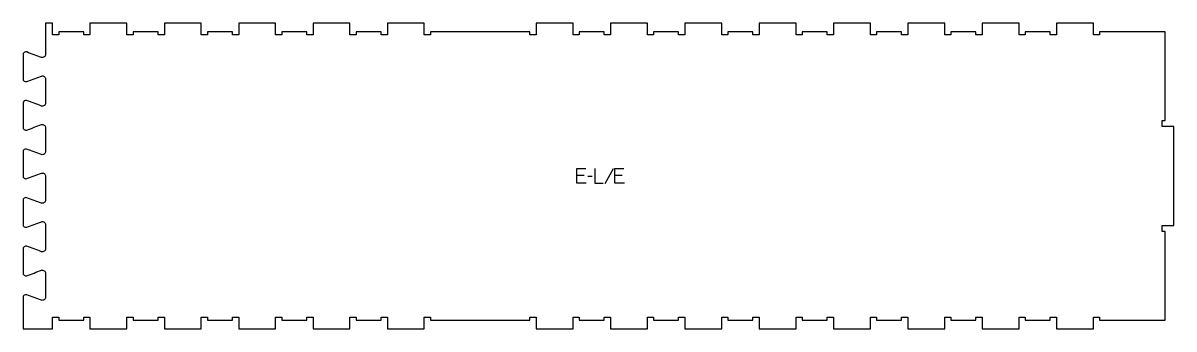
# Model space of a CAD drawing. Extents: x 0 to 2322, y 0 to 618.
import ezdxf

# ---------------------------------------------------------------- set-up
doc = ezdxf.new("R2010")
doc.units = 0
doc.layers.add('1_ANYTOOL_1MMDEEP_LABELS_S', color=2, linetype='CONTINUOUS')
doc.layers.add('4_ANYTOOL_CUTTHROUGH_OUTSI', color=5, linetype='CONTINUOUS')

msp = doc.modelspace()

# ---------------------------------------------------------------- linework, layer by layer
at = {"layer": '1_ANYTOOL_1MMDEEP_LABELS_S'}
for p, q in [((1132.012309, 310.056973), (1117.355167, 310.056973)), ((1148.512309, 307.871258), (1139.726595, 307.785544)), ((1190.898024, 323.514116), (1173.712309, 292.742687)), ((1208.983738, 310.056973), (1194.326595, 310.056973))]:
    msp.add_line(p, q, dxfattribs=at)
for points in [[(1136.298024, 293.985544), (1117.355167, 293.985544), (1117.355167, 323.985544), (1135.183738, 323.985544)], [(1153.655167, 323.985544), (1153.655167, 293.985544), (1170.755167, 293.985544)], [(1213.269452, 293.985544), (1194.326595, 293.985544), (1194.326595, 323.985544), (1212.155167, 323.985544)]]:
    msp.add_lwpolyline(points, dxfattribs=at)
at = {"layer": '4_ANYTOOL_CUTTHROUGH_OUTSI'}
msp.add_lwpolyline([(1072.363085, 0.000308), (1109.613087, 0.000615), (1109.613087, 23.750617, -0.414214), (1109.863087, 24.000617), (1121.863087, 24.000617, -0.414214), (1122.113087, 23.750617), (1122.113087, 18.000617), (1172.613087, 18.000617), (1172.613087, 23.750617, -0.414214), (1172.863087, 24.000617), (1184.863087, 24.000617, -0.414214), (1185.113087, 23.750617), (1185.113087, 0.000617), (1259.613087, 0.000617), (1259.613087, 23.750617, -0.414214), (1259.863087, 24.000617), (1271.863087, 24.000617, -0.414214), (1272.113087, 23.750617), (1272.113087, 18.000617), (1322.613087, 18.000617), (1322.613087, 23.750617, -0.414214), (1322.863087, 24.000617), (1334.863087, 24.000617, -0.414214), (1335.113087, 23.750617), (1335.113087, 0.000617), (1409.613087, 0.000617), (1409.613087, 23.750617, -0.414214), (1409.863087, 24.000617), (1421.863087, 24.000617, -0.414214), (1422.113087, 23.750617), (1422.113087, 18.000617), (1472.613087, 18.000617), (1472.613087, 23.750617, -0.414214), (1472.863087, 24.000617), (1484.863087, 24.000617, -0.414214), (1485.113087, 23.750617), (1485.113087, 0.000617), (1559.613087, 0.000617), (1559.613087, 23.750617, -0.414214), (1559.863087, 24.000617), (1571.863087, 24.000617, -0.414214), (1572.113087, 23.750617), (1572.113087, 18.000617), (1622.613087, 18.000617), (1622.613087, 23.750617, -0.414214), (1622.863087, 24.000617), (1634.863087, 24.000617, -0.414214), (1635.113087, 23.750617), (1635.113087, 0.000617), (1709.613087, 0.000617), (1709.613087, 23.750617, -0.414214), (1709.863087, 24.000617), (1721.863087, 24.000617, -0.414214), (1722.113087, 23.750617), (1722.113087, 18.000617), (1772.613087, 18.000617), (1772.613087, 23.750617, -0.414214), (1772.863087, 24.000617), (1784.863087, 24.000617, -0.414214), (1785.113087, 23.750617), (1785.113087, 0.000617), (1859.613087, 0.000617), (1859.613087, 23.750617, -0.414214), (1859.863087, 24.000617), (1871.863087, 24.000617, -0.414214), (1872.113087, 23.750617), (1872.113087, 18.000617), (1922.613087, 18.000617), (1922.613087, 23.750617, -0.414214), (1922.863087, 24.000617), (1934.863087, 24.000617, -0.414214), (1935.113087, 23.750617), (1935.113087, 0.000617), (2009.613087, 0.000617), (2009.613087, 23.750617, -0.414214), (2009.863087, 24.000617), (2021.863087, 24.000617, -0.414214), (2022.113087, 23.750617), (2022.113087, 18.000617), (2072.613087, 18.000617), (2072.613087, 23.750617, -0.414214), (2072.863087, 24.000617), (2084.863087, 24.000617, -0.414214), (2085.113087, 23.750617), (2085.113087, 0.000617), (2159.613087, 0.000617), (2159.613087, 23.750617, -0.414214), (2159.863087, 24.000617), (2171.863087, 24.000617, -0.414214), (2172.113087, 23.750617), (2172.113087, 18.000617), (2304.113088, 18.000617), (2304.113088, 196.500617), (2298.363088, 196.500617, -0.414214), (2298.113088, 196.750617), (2298.113088, 208.750617, -0.414214), (2298.363088, 209.000617), (2322.113088, 209.000617), (2322.113088, 408.500617), (2298.363088, 408.500617, -0.414214), (2298.113088, 408.750617), (2298.113088, 420.750617, -0.414214), (2298.363088, 421.000617), (2304.113088, 421.000617), (2304.113088, 599.500617), (2172.113087, 599.500617), (2172.113087, 593.750617, -0.414214), (2171.863087, 593.500617), (2159.863087, 593.500617, -0.414214), (2159.613087, 593.750617), (2159.613087, 617.500617), (2085.113087, 617.500617), (2085.113087, 593.750617, -0.414214), (2084.863087, 593.500617), (2072.863087, 593.500617, -0.414214), (2072.613087, 593.750617), (2072.613087, 599.500617), (2022.113087, 599.500617), (2022.113087, 593.750617, -0.414214), (2021.863087, 593.500617), (2009.863087, 593.500617, -0.414214), (2009.613087, 593.750617), (2009.613087, 617.500617), (1935.113087, 617.500617), (1935.113087, 593.750617, -0.414214), (1934.863087, 593.500617), (1922.863087, 593.500617, -0.414214), (1922.613087, 593.750617), (1922.613087, 599.500617), (1872.113087, 599.500617), (1872.113087, 593.750617, -0.414214), (1871.863087, 593.500617), (1859.863087, 593.500617, -0.414214), (1859.613087, 593.750617), (1859.613087, 617.500617), (1785.113087, 617.500617), (1785.113087, 593.750617, -0.414214), (1784.863087, 593.500617), (1772.863087, 593.500617, -0.414214), (1772.613087, 593.750617), (1772.613087, 599.500617), (1722.113087, 599.500617), (1722.113087, 593.750617, -0.414214), (1721.863087, 593.500617), (1709.863087, 593.500617, -0.414214), (1709.613087, 593.750617), (1709.613087, 617.500617), (1635.113087, 617.500617), (1635.113087, 593.750617, -0.414214), (1634.863087, 593.500617), (1622.863087, 593.500617, -0.414214), (1622.613087, 593.750617), (1622.613087, 599.500617), (1572.113087, 599.500617), (1572.113087, 593.750617, -0.414214), (1571.863087, 593.500617), (1559.863087, 593.500617, -0.414214), (1559.613087, 593.750617), (1559.613087, 617.500617), (1485.113087, 617.500617), (1485.113087, 593.750617, -0.414214), (1484.863087, 593.500617), (1472.863087, 593.500617, -0.414214), (1472.613087, 593.750617), (1472.613087, 599.500617), (1422.113087, 599.500617), (1422.113087, 593.750617, -0.414214), (1421.863087, 593.500617), (1409.863087, 593.500617, -0.414214), (1409.613087, 593.750617), (1409.613087, 617.500617), (1335.113087, 617.500617), (1335.113087, 593.750617, -0.414214), (1334.863087, 593.500617), (1322.863087, 593.500617, -0.414214), (1322.613087, 593.750617), (1322.613087, 599.500617), (1272.113087, 599.500617), (1272.113087, 593.750617, -0.414214), (1271.863087, 593.500617), (1259.863087, 593.500617, -0.414214), (1259.613087, 593.750617), (1259.613087, 617.500617), (1185.113087, 617.500617), (1185.113087, 593.750617, -0.414214), (1184.863087, 593.500617), (1172.863087, 593.500617, -0.414214), (1172.613087, 593.750617), (1172.613087, 599.500617), (1122.113087, 599.500617), (1122.113087, 593.750617, -0.414214), (1121.863087, 593.500617), (1109.863087, 593.500617, -0.414214), (1109.613087, 593.750617), (1109.613087, 617.500615), (1035.113087, 617.5), (1035.113087, 593.749998, -0.414214), (1034.863087, 593.499998), (1022.863087, 593.499998, -0.414214), (1022.613087, 593.749998), (1022.613087, 599.499998), (822.113087, 599.499998), (822.113087, 593.749998, -0.414214), (821.863087, 593.499998), (809.863087, 593.499998, -0.414214), (809.613087, 593.749998), (809.613087, 617.499998), (772.363085, 617.499998), (735.113087, 617.500613), (735.113087, 593.750617, -0.414214), (734.863087, 593.500617), (722.863087, 593.500617, -0.414214), (722.613087, 593.750617), (722.613087, 599.500617), (672.113087, 599.500617), (672.113087, 593.750617, -0.414214), (671.863087, 593.500617), (659.863087, 593.500617, -0.414214), (659.613087, 593.750617), (659.613087, 617.500617), (585.113087, 617.500617), (585.113087, 593.750617, -0.414214), (584.863087, 593.500617), (572.863087, 593.500617, -0.414214), (572.613087, 593.750617), (572.613087, 599.500617), (522.113087, 599.500617), (522.113087, 593.750617, -0.414214), (521.863087, 593.500617), (509.863087, 593.500617, -0.414214), (509.613087, 593.750617), (509.613087, 617.500617), (435.113087, 617.500617), (435.113087, 593.750617, -0.414214), (434.863087, 593.500617), (422.863087, 593.500617, -0.414214), (422.613087, 593.750617), (422.613087, 599.500617), (372.113087, 599.500617), (372.113087, 593.750617, -0.414214), (371.863087, 593.500617), (359.863087, 593.500617, -0.414214), (359.613087, 593.750617), (359.613087, 617.500617), (285.113087, 617.500617), (285.113087, 593.750617, -0.414214), (284.863087, 593.500617), (272.863087, 593.500617, -0.414214), (272.613087, 593.750617), (272.613087, 599.500617), (222.113087, 599.500617), (222.113087, 593.750617, -0.414214), (221.863087, 593.500617), (209.863087, 593.500617, -0.414214), (209.613087, 593.750617), (209.613087, 617.500617), (135.113087, 617.500617), (135.113087, 593.750617, -0.414214), (134.863087, 593.500617), (122.863087, 593.500617, -0.414214), (122.613087, 593.750617), (122.613087, 599.500617), (72.113087, 599.500617), (72.113087, 593.750617, -0.414214), (71.863087, 593.500617), (59.863087, 593.500617, -0.414214), (59.613087, 593.750617), (59.613087, 617.500617), (45.224087, 617.500617), (45.224087, 553.997379, -0.502397), (37.178163, 548.010964, -0.015604), (37.163368, 548.015911, 0.000004), (7.387383, 559.015441, 0.236338), (2.317649, 558.116421, 0.237079), (0, 553.503238), (0.000456, 504.997154, 0.237079), (2.318105, 500.383968, 0.237104), (7.402622, 499.48988), (37.163508, 510.484929, -0.015611), (37.17831, 510.489878, -0.237077), (42.704903, 509.517794, -0.237079), (45.224087, 504.503464), (45.224543, 455.99738, -0.237079), (42.705359, 450.983048, -0.237079), (37.178619, 450.010964, -0.015604), (37.163824, 450.015911, 0.000004), (7.387839, 461.015441, 0.236338), (2.318105, 460.116421, 0.237079), (0.000456, 455.503238), (0.000912, 406.997154, 0.237079), (2.318561, 402.383968, 0.237104), (7.403078, 401.48988, -0.000004), (37.163964, 412.484929, -0.015611), (37.178765, 412.489878, -0.237077), (42.705359, 411.517794, -0.237079), (45.224543, 406.503464), (45.224999, 357.99738, -0.237079), (42.705815, 352.983048, -0.237079), (37.179075, 352.010964, -0.015604), (37.164279, 352.015911, 0.000004), (7.388294, 363.015441, 0.236338), (2.318561, 362.116421, 0.237079), (0.000912, 357.503238), (0.001367, 308.997154, 0.237079), (2.319017, 304.383968, 0.237104), (7.403533, 303.48988, -0.000004), (37.16442, 314.484929, -0.015611), (37.179221, 314.489878, -0.237077), (42.705815, 313.517794, -0.237079), (45.224999, 308.503464), (45.225455, 259.99738, -0.237079), (42.706271, 254.983048, -0.237079), (37.17953, 254.010964, -0.015604), (37.164735, 254.015911, 0.000004), (7.38875, 265.015441, 0.236338), (2.319017, 264.116421, 0.237079), (0.001367, 259.503238), (0.001823, 210.997154, 0.237079), (2.319473, 206.383968, 0.237104), (7.403989, 205.48988, -0.000004), (37.164876, 216.484929, -0.015611), (37.179677, 216.489878, -0.237077), (42.706271, 215.517794, -0.237079), (45.225455, 210.503464), (45.22591, 161.99738, -0.237079), (42.706726, 156.983048, -0.237079), (37.179986, 156.010964, -0.015604), (37.165191, 156.015911, 0.000004), (7.389206, 167.015441, 0.236338), (2.319473, 166.116421, 0.237079), (0.001823, 161.503238), (0.002279, 112.997154, 0.237079), (2.319928, 108.383968, 0.237104), (7.404445, 107.48988, -0.000004), (37.165331, 118.484929, -0.015611), (37.180133, 118.489878, -0.237077), (42.706726, 117.517794, -0.237079), (45.22591, 112.503464), (45.226366, 63.99738, -0.237079), (42.707182, 58.983048, -0.237079), (37.180442, 58.010964, -0.015604), (37.165647, 58.015911, 0.000004), (7.389662, 69.015441, 0.236338), (2.319928, 68.116421, 0.237079), (0.002279, 63.503237), (0.002279, 0.000617), (59.613087, 0.000617), (59.613087, 23.750617, -0.414214), (59.863087, 24.000617), (71.863087, 24.000617, -0.414214), (72.113087, 23.750617), (72.113087, 18.000617), (122.613087, 18.000617), (122.613087, 23.750617, -0.414214), (122.863087, 24.000617), (134.863087, 24.000617, -0.414214), (135.113087, 23.750617), (135.113087, 0.000617), (209.613087, 0.000617), (209.613087, 23.750617, -0.414214), (209.863087, 24.000617), (221.863087, 24.000617, -0.414214), (222.113087, 23.750617), (222.113087, 18.000617), (272.613087, 18.000617), (272.613087, 23.750617, -0.414214), (272.863087, 24.000617), (284.863087, 24.000617, -0.414214), (285.113087, 23.750617), (285.113087, 0.000617), (359.613087, 0.000617), (359.613087, 23.750617, -0.414214), (359.863087, 24.000617), (371.863087, 24.000617, -0.414214), (372.113087, 23.750617), (372.113087, 18.000617), (422.613087, 18.000617), (422.613087, 23.750617, -0.414214), (422.863087, 24.000617), (434.863087, 24.000617, -0.414214), (435.113087, 23.750617), (435.113087, 0.000617), (509.613087, 0.000617), (509.613087, 23.750617, -0.414214), (509.863087, 24.000617), (521.863087, 24.000617, -0.414214), (522.113087, 23.750617), (522.113087, 18.000617), (572.613087, 18.000617), (572.613087, 23.750617, -0.414214), (572.863087, 24.000617), (584.863087, 24.000617, -0.414214), (585.113087, 23.750617), (585.113087, 0.000617), (659.613087, 0.000617), (659.613087, 23.750617, -0.414214), (659.863087, 24.000617), (671.863087, 24.000617, -0.414214), (672.113087, 23.750617), (672.113087, 18.000617), (722.613087, 18.000617), (722.613087, 23.750617, -0.414214), (722.863087, 24.000617), (734.863087, 24.000617, -0.414214), (735.113087, 23.750617), (735.113087, 0.000617), (772.363089, 0.000617), (809.613087, 0.000002), (809.613087, 23.749998, -0.414214), (809.863087, 23.999998), (821.863087, 23.999998, -0.414214), (822.113087, 23.749998), (822.113087, 17.999998), (1022.613087, 17.999998), (1022.613087, 23.749998, -0.414214), (1022.863087, 23.999998), (1034.863087, 23.999998, -0.414214), (1035.113087, 23.749998), (1035.113087, 0)], format="xyb", close=True, dxfattribs=at)

doc.saveas('drawing.dxf')
